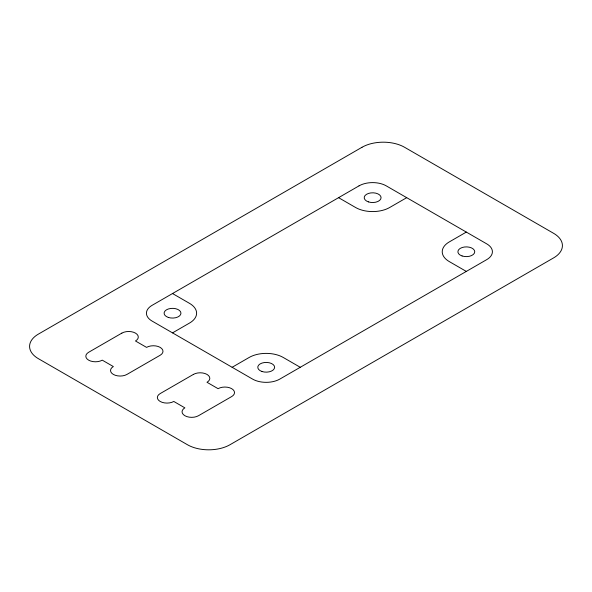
<?xml version="1.0" encoding="UTF-8"?>
<svg xmlns="http://www.w3.org/2000/svg" width="592" height="592" viewBox="0 0 592 592"><rect width="100%" height="100%" fill="white"/><g stroke="black" fill="none" stroke-linecap="round" stroke-linejoin="round"><path stroke-width="0.89" d="M172.524 332.874L189.551 323.04A24.087 13.905 0 0 0 189.551 303.378L172.524 293.543M406.704 197.669L389.677 207.503A24.087 13.905 0 0 1 355.607 207.503L338.58 197.669M232.131 367.292L249.165 357.457A24.087 13.905 0 0 1 283.228 357.457L300.255 367.292M466.318 232.086L449.284 241.921A24.087 13.905 0 0 0 449.284 261.583L466.318 271.417M362.001 147.275L38.399 334.103A30.111 17.383 0 0 0 38.399 358.685L187.427 444.725A30.111 17.383 0 0 0 229.999 444.725L553.601 257.897A30.111 17.383 0 0 0 553.601 233.315L404.573 147.275A30.111 17.383 0 0 0 362.001 147.275M359.018 185.866L152.085 305.339A19.27 11.122 0 0 0 152.085 321.071L252.569 379.087A19.27 11.122 0 0 0 279.824 379.087L486.757 259.614A19.27 11.122 0 0 0 486.757 243.882L386.265 185.866A19.27 11.122 0 0 0 359.018 185.866M121.848 333.118L88.637 352.292A9.635 5.565 0 0 0 88.637 360.158A9.635 5.565 0 0 0 102.268 360.158L113.338 366.552A9.635 5.565 0 0 0 113.338 374.418A9.635 5.565 0 0 0 126.962 374.418L160.173 355.244A9.635 5.565 0 0 0 160.173 347.378A9.635 5.565 0 0 0 146.55 347.378L135.479 340.985A9.635 5.565 0 0 0 135.479 333.118A9.635 5.565 0 0 0 121.848 333.118M193.384 374.418L160.173 393.591A9.635 5.565 0 0 0 160.173 401.457A9.635 5.565 0 0 0 173.796 401.457L184.867 407.851A9.635 5.565 0 0 0 184.867 415.717A9.635 5.565 0 0 0 198.498 415.717L231.709 396.544A9.635 5.565 0 0 0 231.709 388.678A9.635 5.565 0 0 0 218.078 388.678L207.008 382.284A9.635 5.565 0 0 0 207.008 374.418A9.635 5.565 0 0 0 193.384 374.418M368.424 201.887A8.429 4.869 0 0 0 381.07 197.669A8.429 4.869 0 0 0 368.424 193.451A8.429 4.869 0 0 0 368.424 201.887M261.982 371.502A8.429 4.869 0 0 0 274.621 367.292A8.429 4.869 0 0 0 261.982 363.074A8.429 4.869 0 0 0 261.982 371.502M168.306 317.423A8.429 4.869 0 0 0 180.952 313.205A8.429 4.869 0 0 0 168.306 308.994A8.429 4.869 0 0 0 168.306 317.423M462.1 255.966A8.429 4.869 0 0 0 474.747 251.748A8.429 4.869 0 0 0 462.1 247.537A8.429 4.869 0 0 0 462.1 255.966"/></g></svg>
